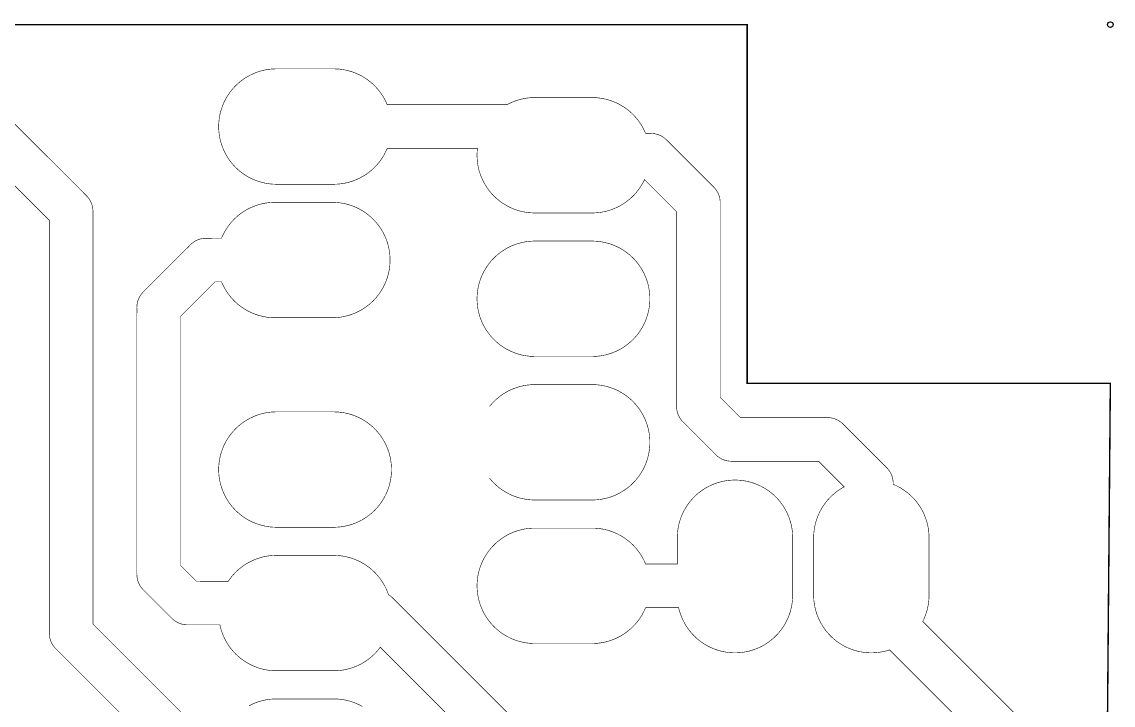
# Model space of a CAD drawing. Extents: x -0.1 to 57.3, y 51 to 102.1.
# Drawn here: x 37.96 to 57.28, y 89.96 to 102.06 of the extents above; entities that cross this region are included whole.
import ezdxf

# ---------------------------------------------------------------- set-up
doc = ezdxf.new("R2010")
doc.units = 0
doc.header["$MEASUREMENT"] = 0

msp = doc.modelspace()

# ---------------------------------------------------------------- linework, layer by layer
at = {"linetype": 'Continuous'}
for points, const_width in [([(0, 55.3212), (2.1844, 55.3212), (2.1844, 51.0032), (50.9016, 51.0032), (50.9016, 55.1688), (57.2262, 55.1688), (57.15, 86.741), (57.2262, 95.6564), (50.8, 95.6564), (50.8, 102.0064), (10.8204, 102.0064), (10.922, 78.9432), (0, 78.9432), (0, 55.3212)], 0.0254), ([(55.6609, 89.6904), (53.9063, 91.445), (53.924, 91.4817), (53.9401, 91.5184), (53.9547, 91.5556), (53.9678, 91.5934), (53.9795, 91.6316), (53.9896, 91.6703), (53.9982, 91.7094), (54.0053, 91.7487), (54.0108, 91.7884), (54.0148, 91.8282), (54.0172, 91.8681), (54.0181, 91.9081), (54.0179, 92.9259), (54.0181, 92.9325), (54.017, 92.9725), (54.0144, 93.0124), (54.0103, 93.0522), (54.0045, 93.0918), (53.9973, 93.1311), (53.9884, 93.1701), (53.9781, 93.2088), (53.9663, 93.247), (53.953, 93.2847), (53.9382, 93.3219), (53.9219, 93.3584), (53.9043, 93.3943), (53.8852, 93.4295), (53.8648, 93.4639), (53.8431, 93.4975), (53.8201, 93.5302), (53.7958, 93.5619), (53.7702, 93.5927), (53.7435, 93.6225), (53.7157, 93.6512), (53.6867, 93.6788), (53.6567, 93.7052), (53.6257, 93.7304), (53.5937, 93.7544), (53.5608, 93.7772), (53.527, 93.7986), (53.4924, 93.8187), (53.457, 93.8374), (53.421, 93.8547), (53.3843, 93.8706), (53.3829, 93.8712), (53.383, 93.8978), (53.3822, 93.9177), (53.3803, 93.9377), (53.3774, 93.9574), (53.3734, 93.977), (53.3685, 93.9964), (53.3625, 94.0155), (53.3556, 94.0343), (53.3477, 94.0526), (53.3388, 94.0706), (53.3291, 94.088), (53.3184, 94.105), (53.3069, 94.1213), (53.2946, 94.1371), (53.2815, 94.1521), (53.2676, 94.1665), (53.2586, 94.175), (53.2606, 94.1735), (52.4858, 94.948), (52.4708, 94.9613), (52.4551, 94.9737), (52.4389, 94.9854), (52.422, 94.9962), (52.4047, 95.0061), (52.3868, 95.015), (52.3685, 95.0231), (52.3498, 95.0302), (52.3308, 95.0363), (52.3114, 95.0414), (52.2919, 95.0455), (52.2721, 95.0486), (52.2522, 95.0506), (52.2322, 95.0517), (52.2066, 95.0515), (52.2091, 95.0518), (50.6804, 95.0519), (50.3224, 95.41), (50.3222, 98.8701), (50.321, 98.8901), (50.3187, 98.91), (50.3155, 98.9297), (50.3112, 98.9492), (50.3059, 98.9685), (50.2996, 98.9875), (50.2923, 99.0061), (50.2841, 99.0244), (50.275, 99.0422), (50.2649, 99.0594), (50.254, 99.0762), (50.2422, 99.0923), (50.2296, 99.1079), (50.2162, 99.1227), (50.1979, 99.1407), (50.1999, 99.1392), (49.3616, 99.9772), (49.3466, 99.9905), (49.3309, 100.0029), (49.3147, 100.0146), (49.2978, 100.0254), (49.2805, 100.0353), (49.2626, 100.0442), (49.2443, 100.0523), (49.2256, 100.0594), (49.2066, 100.0655), (49.1872, 100.0706), (49.1677, 100.0747), (49.1479, 100.0778), (49.128, 100.0798), (49.108, 100.0809), (49.0824, 100.0807), (49.0849, 100.081), (49.0022, 100.081), (48.9844, 100.1215), (48.967, 100.1575), (48.9482, 100.1928), (48.928, 100.2273), (48.9065, 100.2611), (48.8837, 100.2939), (48.8596, 100.3258), (48.8343, 100.3568), (48.8078, 100.3867), (48.7801, 100.4156), (48.7513, 100.4434), (48.7215, 100.47), (48.6906, 100.4955), (48.6588, 100.5197), (48.626, 100.5426), (48.5924, 100.5643), (48.5579, 100.5846), (48.5227, 100.6035), (48.4867, 100.6211), (48.4501, 100.6372), (48.4129, 100.6519), (48.3752, 100.6651), (48.3369, 100.6768), (48.2983, 100.687), (48.2592, 100.6957), (48.2199, 100.7029), (48.1803, 100.7085), (48.1405, 100.7126), (48.1006, 100.7151), (48.0606, 100.716), (47.0408, 100.7158), (47.0246, 100.7159), (46.9846, 100.7145), (46.9447, 100.7115), (46.905, 100.7069), (46.8655, 100.7008), (46.8262, 100.6932), (46.7873, 100.684), (46.7487, 100.6733), (46.7106, 100.6611), (46.673, 100.6475), (46.636, 100.6323), (46.5996, 100.6158), (46.5639, 100.5978), (46.5475, 100.589), (44.4302, 100.589), (44.4152, 100.6234), (44.398, 100.6596), (44.3794, 100.695), (44.3595, 100.7296), (44.3382, 100.7635), (44.3156, 100.7965), (44.2917, 100.8286), (44.2666, 100.8597), (44.2403, 100.8898), (44.2128, 100.9189), (44.1842, 100.9468), (44.1545, 100.9737), (44.1238, 100.9993), (44.0921, 101.0237), (44.0595, 101.0469), (44.026, 101.0687), (43.9917, 101.0893), (43.9566, 101.1085), (43.9208, 101.1262), (43.8843, 101.1426), (43.8472, 101.1575), (43.8095, 101.171), (43.7713, 101.183), (43.7327, 101.1934), (43.6938, 101.2024), (43.6545, 101.2098), (43.6149, 101.2157), (43.5751, 101.22), (43.5352, 101.2228), (43.4952, 101.2239), (42.4688, 101.224), (42.4459, 101.2237), (42.406, 101.2221), (42.3661, 101.2188), (42.3264, 101.214), (42.2869, 101.2077), (42.2477, 101.1998), (42.2088, 101.1903), (42.1703, 101.1794), (42.1323, 101.167), (42.0948, 101.153), (42.0579, 101.1377), (42.0216, 101.1209), (41.986, 101.1026), (41.9511, 101.083), (41.9171, 101.0621), (41.8838, 101.0398), (41.8515, 101.0163), (41.8201, 100.9915), (41.7898, 100.9655), (41.7604, 100.9383), (41.7322, 100.91), (41.705, 100.8806), (41.6791, 100.8501), (41.6543, 100.8187), (41.6308, 100.7863), (41.6086, 100.7531), (41.5878, 100.719), (41.5682, 100.684), (41.5501, 100.6484), (41.5333, 100.6121), (41.518, 100.5751), (41.5042, 100.5376), (41.4918, 100.4996), (41.481, 100.4611), (41.4716, 100.4222), (41.4638, 100.383), (41.4575, 100.3435), (41.4528, 100.3037), (41.4496, 100.2639), (41.448, 100.2239), (41.448, 100.1839), (41.4495, 100.1439), (41.4526, 100.1041), (41.4573, 100.0643), (41.4635, 100.0248), (41.4712, 99.9856), (41.4805, 99.9467), (41.4913, 99.9082), (41.5036, 99.8701), (41.5174, 99.8326), (41.5326, 99.7956), (41.5493, 99.7592), (41.5674, 99.7235), (41.5868, 99.6886), (41.6077, 99.6545), (41.6298, 99.6211), (41.6533, 99.5887), (41.6779, 99.5573), (41.7038, 99.5268), (41.7309, 99.4973), (41.7591, 99.469), (41.7884, 99.4417), (41.8187, 99.4157), (41.8501, 99.3908), (41.8824, 99.3672), (41.9156, 99.3449), (41.9496, 99.3239), (41.9844, 99.3042), (42.02, 99.2859), (42.0563, 99.2691), (42.0932, 99.2536), (42.1306, 99.2396), (42.1686, 99.2271), (42.2071, 99.2161), (42.2459, 99.2066), (42.2851, 99.1987), (42.3246, 99.1922), (42.3643, 99.1874), (42.4042, 99.184), (42.4441, 99.1823), (42.4888, 99.182), (43.4848, 99.1822), (43.5001, 99.1821), (43.5401, 99.1835), (43.58, 99.1864), (43.6197, 99.191), (43.6593, 99.197), (43.6985, 99.2046), (43.7375, 99.2138), (43.776, 99.2244), (43.8141, 99.2366), (43.8517, 99.2502), (43.8888, 99.2653), (43.9252, 99.2819), (43.9609, 99.2998), (43.9959, 99.3191), (44.0302, 99.3398), (44.0635, 99.3619), (44.096, 99.3852), (44.1276, 99.4098), (44.1582, 99.4355), (44.1877, 99.4625), (44.2162, 99.4906), (44.2435, 99.5198), (44.2697, 99.55), (44.2947, 99.5813), (44.3184, 99.6135), (44.3409, 99.6466), (44.362, 99.6805), (44.3818, 99.7153), (44.4002, 99.7508), (44.4172, 99.787), (44.4301, 99.817), (46.027, 99.817), (46.023, 99.7758), (46.0206, 99.7359), (46.0198, 99.6959), (46.0205, 99.6559), (46.0229, 99.616), (46.0267, 99.5762), (46.0322, 99.5365), (46.0392, 99.4972), (46.0477, 99.4581), (46.0577, 99.4194), (46.0693, 99.3811), (46.0823, 99.3433), (46.0968, 99.306), (46.1128, 99.2693), (46.1302, 99.2333), (46.1489, 99.198), (46.1691, 99.1634), (46.1906, 99.1297), (46.2134, 99.0968), (46.2374, 99.0649), (46.2627, 99.0339), (46.2892, 99.0039), (46.3169, 98.975), (46.3456, 98.9472), (46.3755, 98.9206), (46.4063, 98.8951), (46.4381, 98.8709), (46.4709, 98.8479), (46.5045, 98.8262), (46.5389, 98.8059), (46.5741, 98.7869), (46.61, 98.7693), (46.6466, 98.7532), (46.6838, 98.7384), (46.7216, 98.7252), (46.7598, 98.7134), (46.7985, 98.7032), (46.8375, 98.6944), (46.8768, 98.6873), (46.9164, 98.6816), (46.9562, 98.6775), (46.9961, 98.675), (47.0361, 98.674), (48.0568, 98.6742), (48.0721, 98.6741), (48.1121, 98.6755), (48.152, 98.6784), (48.1917, 98.683), (48.2313, 98.689), (48.2705, 98.6966), (48.3095, 98.7058), (48.348, 98.7164), (48.3861, 98.7286), (48.4237, 98.7422), (48.4608, 98.7573), (48.4972, 98.7739), (48.5329, 98.7918), (48.5679, 98.8111), (48.6022, 98.8318), (48.6355, 98.8539), (48.668, 98.8772), (48.6996, 98.9018), (48.7302, 98.9275), (48.7597, 98.9545), (48.7882, 98.9826), (48.8155, 99.0118), (48.8417, 99.042), (48.8667, 99.0733), (48.8904, 99.1055), (48.9129, 99.1386), (48.934, 99.1725), (48.9538, 99.2073), (48.9722, 99.2428), (48.9827, 99.2648), (49.0374, 99.2099), (49.5504, 98.6968), (49.5506, 95.2367), (49.5518, 95.2167), (49.5541, 95.1968), (49.5573, 95.1771), (49.5616, 95.1576), (49.5669, 95.1383), (49.5732, 95.1193), (49.5805, 95.1007), (49.5887, 95.0824), (49.5978, 95.0646), (49.6079, 95.0474), (49.6188, 95.0306), (49.6306, 95.0145), (49.6432, 94.9989), (49.6566, 94.9841), (49.6749, 94.9661), (49.6729, 94.9676), (50.2572, 94.3836), (50.2722, 94.3703), (50.2879, 94.3579), (50.3041, 94.3462), (50.321, 94.3354), (50.3383, 94.3255), (50.3562, 94.3166), (50.3745, 94.3085), (50.3932, 94.3014), (50.4122, 94.2953), (50.4316, 94.2902), (50.4511, 94.2861), (50.4709, 94.283), (50.4908, 94.281), (50.5108, 94.2799), (50.5364, 94.2801), (50.5339, 94.2798), (52.0626, 94.2797), (52.5159, 93.8264), (52.4794, 93.8059), (52.4454, 93.785), (52.4121, 93.7627), (52.3798, 93.7391), (52.3484, 93.7143), (52.3181, 93.6883), (52.2887, 93.6611), (52.2605, 93.6328), (52.2333, 93.6034), (52.2074, 93.573), (52.1826, 93.5416), (52.1591, 93.5092), (52.1369, 93.4759), (52.1161, 93.4418), (52.0965, 93.4069), (52.0784, 93.3713), (52.0616, 93.3349), (52.0463, 93.298), (52.0325, 93.2605), (52.0201, 93.2224), (52.0093, 93.1839), (51.9999, 93.145), (51.9921, 93.1058), (51.9858, 93.0663), (51.9811, 93.0266), (51.9779, 92.9867), (51.9763, 92.9468), (51.9761, 92.8725), (51.9763, 91.9099), (51.9761, 91.9041), (51.9771, 91.8641), (51.9797, 91.8242), (51.9838, 91.7844), (51.9895, 91.7448), (51.9968, 91.7055), (52.0055, 91.6665), (52.0158, 91.6278), (52.0276, 91.5896), (52.0409, 91.5519), (52.0557, 91.5147), (52.0719, 91.4781), (52.0895, 91.4422), (52.1085, 91.407), (52.1289, 91.3726), (52.1506, 91.339), (52.1736, 91.3063), (52.1979, 91.2745), (52.2234, 91.2437), (52.2501, 91.2139), (52.2779, 91.1852), (52.3068, 91.1576), (52.3368, 91.1311), (52.3678, 91.1058), (52.3998, 91.0818), (52.4327, 91.0591), (52.4665, 91.0376), (52.501, 91.0175), (52.5364, 90.9987), (52.5724, 90.9814), (52.6091, 90.9655), (52.6464, 90.951), (52.6842, 90.938), (52.7225, 90.9265), (52.7612, 90.9165), (52.8003, 90.908), (52.8397, 90.9011), (52.8793, 90.8957), (52.9192, 90.8918), (52.9591, 90.8896), (52.9991, 90.8889), (53.0391, 90.8897), (53.079, 90.8922), (53.1188, 90.8961), (53.1584, 90.9017), (53.1978, 90.9088), (53.2368, 90.9174), (53.2755, 90.9276), (53.3138, 90.9392), (53.3191, 90.941), (53.3275, 90.932), (55.0114, 89.248)], 0.01), ([(40.876, 89.7433), (39.2226, 91.3968), (39.2224, 98.7177), (39.2212, 98.7377), (39.2189, 98.7576), (39.2157, 98.7773), (39.2114, 98.7968), (39.2061, 98.8161), (39.1998, 98.8351), (39.1925, 98.8537), (39.1843, 98.872), (39.1752, 98.8898), (39.1651, 98.907), (39.1542, 98.9238), (39.1424, 98.9399), (39.1298, 98.9555), (39.1164, 98.9703), (39.0981, 98.9883), (39.1001, 98.9868), (37.5887, 100.4979)], 0.01), ([(49.3822, 99.9564), (49.3684, 99.9706), (49.3538, 99.9843), (49.3384, 99.9971), (49.3225, 100.0092), (49.3059, 100.0204), (49.2888, 100.0307), (49.2711, 100.0401), (49.253, 100.0486), (49.2345, 100.0561), (49.2156, 100.0627), (49.1964, 100.0683), (49.177, 100.0729), (49.1573, 100.0765), (49.1375, 100.079), (49.1175, 100.0805), (49.0915, 100.081), (49.0849, 100.081)], 0.01), ([(37.1655, 99.8296), (38.4506, 98.5444), (38.4508, 91.2235), (38.452, 91.2035), (38.4543, 91.1836), (38.4575, 91.1639), (38.4618, 91.1444), (38.4671, 91.1251), (38.4734, 91.1061), (38.4807, 91.0875), (38.4889, 91.0692), (38.498, 91.0514), (38.5081, 91.0342), (38.519, 91.0174), (38.5308, 91.0013), (38.5434, 90.9857), (38.5568, 90.9709), (38.5751, 90.9529), (38.5731, 90.9544), (40.4528, 89.075)], 0.01), ([(50.3221, 98.8409), (50.3224, 98.8606), (50.3217, 98.8806), (50.3199, 98.9005), (50.3171, 98.9204), (50.3133, 98.94), (50.3085, 98.9594), (50.3027, 98.9785), (50.2959, 98.9973), (50.2881, 99.0158), (50.2794, 99.0338), (50.2698, 99.0513), (50.2593, 99.0683), (50.2479, 99.0847), (50.2357, 99.1006), (50.2227, 99.1157), (50.2046, 99.1345), (50.1999, 99.1392)], 0.01), ([(39.2223, 98.6885), (39.2226, 98.7082), (39.2219, 98.7282), (39.2201, 98.7481), (39.2173, 98.768), (39.2135, 98.7876), (39.2087, 98.807), (39.2029, 98.8261), (39.1961, 98.8449), (39.1883, 98.8634), (39.1796, 98.8814), (39.17, 98.8989), (39.1595, 98.9159), (39.1481, 98.9323), (39.1359, 98.9482), (39.1229, 98.9633), (39.1048, 98.9821), (39.1001, 98.9868)], 0.01), ([(42.4432, 98.8618), (42.4072, 98.8612), (42.3673, 98.859), (42.3274, 98.8552), (42.2878, 98.8499), (42.2484, 98.843), (42.2093, 98.8346), (42.1705, 98.8247), (42.1322, 98.8132), (42.0944, 98.8003), (42.0571, 98.7859), (42.0203, 98.77), (41.9843, 98.7527), (41.9489, 98.7341), (41.9143, 98.714), (41.8805, 98.6926), (41.8476, 98.6699), (41.8155, 98.6459), (41.7845, 98.6207), (41.7545, 98.5943), (41.7255, 98.5668), (41.6976, 98.5381), (41.6708, 98.5083), (41.6453, 98.4776), (41.621, 98.4458), (41.5979, 98.4131), (41.5761, 98.3796), (41.5557, 98.3452), (41.5366, 98.31), (41.5189, 98.2742), (41.5027, 98.2376), (41.4981, 98.2268), (41.2109, 98.2266), (41.1909, 98.2254), (41.171, 98.2231), (41.1513, 98.2199), (41.1318, 98.2156), (41.1125, 98.2103), (41.0935, 98.204), (41.0749, 98.1967), (41.0566, 98.1885), (41.0388, 98.1794), (41.0216, 98.1693), (41.0048, 98.1584), (40.9887, 98.1466), (40.9731, 98.134), (40.9583, 98.1206), (40.9403, 98.1023), (40.9418, 98.1043), (40.1038, 97.266), (40.0905, 97.251), (40.0781, 97.2353), (40.0664, 97.2191), (40.0556, 97.2022), (40.0457, 97.1849), (40.0368, 97.167), (40.0287, 97.1487), (40.0216, 97.13), (40.0155, 97.111), (40.0104, 97.0916), (40.0063, 97.0721), (40.0032, 97.0523), (40.0012, 97.0324), (40.0001, 97.0124), (40.0003, 96.9868), (40, 96.9893), (40.0002, 92.2649), (40.0014, 92.2449), (40.0037, 92.225), (40.0069, 92.2053), (40.0112, 92.1858), (40.0165, 92.1665), (40.0228, 92.1475), (40.0301, 92.1289), (40.0383, 92.1106), (40.0474, 92.0928), (40.0575, 92.0756), (40.0684, 92.0588), (40.0802, 92.0427), (40.0928, 92.0271), (40.1062, 92.0123), (40.1245, 91.9943), (40.1225, 91.9958), (40.6306, 91.488), (40.6456, 91.4747), (40.6613, 91.4623), (40.6775, 91.4506), (40.6944, 91.4398), (40.7117, 91.4299), (40.7296, 91.421), (40.7479, 91.4129), (40.7666, 91.4058), (40.7856, 91.3997), (40.805, 91.3946), (40.8245, 91.3905), (40.8443, 91.3874), (40.8642, 91.3854), (40.8842, 91.3843), (40.9098, 91.3845), (40.9073, 91.3842), (41.4692, 91.3842), (41.4772, 91.349), (41.4875, 91.3103), (41.4993, 91.2721), (41.5126, 91.2344), (41.5274, 91.1972), (41.5436, 91.1607), (41.5612, 91.1248), (41.5802, 91.0896), (41.6006, 91.0551), (41.6223, 91.0216), (41.6453, 90.9888), (41.6696, 90.957), (41.6951, 90.9262), (41.7218, 90.8964), (41.7496, 90.8677), (41.7785, 90.8401), (41.8085, 90.8136), (41.8395, 90.7884), (41.8715, 90.7643), (41.9044, 90.7416), (41.9382, 90.7201), (41.9727, 90.7), (42.0081, 90.6813), (42.0441, 90.6639), (42.0808, 90.648), (42.1181, 90.6335), (42.1559, 90.6205), (42.1942, 90.609), (42.2329, 90.599), (42.272, 90.5905), (42.3114, 90.5836), (42.351, 90.5782), (42.3909, 90.5744), (42.4308, 90.5721), (42.471, 90.5714), (43.4848, 90.5716), (43.5001, 90.5715), (43.5401, 90.5729), (43.58, 90.5758), (43.6197, 90.5804), (43.6593, 90.5864), (43.6985, 90.594), (43.7375, 90.6032), (43.776, 90.6138), (43.8141, 90.626), (43.8517, 90.6396), (43.8888, 90.6547), (43.9252, 90.6713), (43.9609, 90.6892), (43.9959, 90.7085), (44.0302, 90.7292), (44.0635, 90.7513), (44.096, 90.7746), (44.1276, 90.7992), (44.1582, 90.8249), (44.1877, 90.8519), (44.2162, 90.88), (44.2435, 90.9092), (44.2697, 90.9394), (44.2947, 90.9707), (44.3068, 90.9868), (44.318, 90.9753), (47.1838, 88.1098)], 0.01), ([(47.607, 88.7781), (44.5102, 91.8746), (44.4952, 91.8879), (44.4795, 91.9003), (44.4633, 91.912), (44.4519, 91.9194), (44.443, 91.945), (44.4284, 91.9822), (44.4124, 92.0189), (44.395, 92.0549), (44.3762, 92.0902), (44.356, 92.1247), (44.3345, 92.1585), (44.3117, 92.1913), (44.2876, 92.2232), (44.2623, 92.2542), (44.2358, 92.2841), (44.2081, 92.313), (44.1793, 92.3408), (44.1495, 92.3674), (44.1186, 92.3929), (44.0868, 92.4171), (44.054, 92.44), (44.0204, 92.4617), (43.9859, 92.482), (43.9507, 92.5009), (43.9147, 92.5185), (43.8781, 92.5346), (43.8409, 92.5493), (43.8032, 92.5625), (43.7649, 92.5742), (43.7263, 92.5844), (43.6872, 92.5931), (43.6479, 92.6003), (43.6083, 92.6059), (43.5685, 92.61), (43.5286, 92.6125), (43.4886, 92.6134), (42.4688, 92.6132), (42.4526, 92.6133), (42.4126, 92.6119), (42.3727, 92.6089), (42.333, 92.6043), (42.2935, 92.5982), (42.2542, 92.5906), (42.2153, 92.5814), (42.1767, 92.5707), (42.1386, 92.5585), (42.101, 92.5449), (42.064, 92.5297), (42.0276, 92.5132), (41.9919, 92.4952), (41.9569, 92.4758), (41.9227, 92.4551), (41.8893, 92.433), (41.8568, 92.4097), (41.8253, 92.3851), (41.7947, 92.3593), (41.7652, 92.3323), (41.7368, 92.3042), (41.7095, 92.2749), (41.6833, 92.2447), (41.6584, 92.2134), (41.6347, 92.1812), (41.6174, 92.1559), (41.599, 92.1562), (41.0538, 92.1563), (40.772, 92.4382), (40.7721, 96.8428), (41.3842, 97.4548), (41.4982, 97.4548), (41.5126, 97.4212), (41.5298, 97.385), (41.5483, 97.3496), (41.5682, 97.3149), (41.5895, 97.2811), (41.6121, 97.248), (41.6359, 97.2159), (41.661, 97.1848), (41.6873, 97.1546), (41.7148, 97.1256), (41.7434, 97.0976), (41.773, 97.0707), (41.8037, 97.0451), (41.8353, 97.0206), (41.8679, 96.9974), (41.9014, 96.9755), (41.9357, 96.955), (41.9708, 96.9358), (42.0066, 96.9179), (42.0431, 96.9015), (42.0802, 96.8866), (42.1178, 96.8731), (42.156, 96.8611), (42.1946, 96.8506), (42.2336, 96.8416), (42.2729, 96.8341), (42.3124, 96.8282), (42.3522, 96.8239), (42.3921, 96.8211), (42.4321, 96.8199), (43.4594, 96.8198), (43.4814, 96.82), (43.5213, 96.8217), (43.5612, 96.8249), (43.6009, 96.8297), (43.6404, 96.836), (43.6796, 96.8438), (43.7185, 96.8532), (43.757, 96.8641), (43.795, 96.8765), (43.8325, 96.8904), (43.8695, 96.9058), (43.9058, 96.9225), (43.9414, 96.9407), (43.9763, 96.9603), (44.0104, 96.9812), (44.0436, 97.0035), (44.076, 97.027), (44.1074, 97.0518), (44.1378, 97.0777), (44.1671, 97.1049), (44.1954, 97.1332), (44.2226, 97.1626), (44.2486, 97.193), (44.2733, 97.2244), (44.2968, 97.2567), (44.3191, 97.29), (44.34, 97.3241), (44.3596, 97.359), (44.3777, 97.3946), (44.3945, 97.4309), (44.4098, 97.4678), (44.4237, 97.5053), (44.4361, 97.5434), (44.447, 97.5819), (44.4564, 97.6207), (44.4643, 97.66), (44.4706, 97.6995), (44.4753, 97.7392), (44.4785, 97.779), (44.4802, 97.819), (44.4803, 97.8541), (44.479, 97.8941), (44.4761, 97.934), (44.4717, 97.9738), (44.4657, 98.0133), (44.4582, 98.0526), (44.4491, 98.0915), (44.4386, 98.1301), (44.4265, 98.1682), (44.4129, 98.2059), (44.3979, 98.2429), (44.3814, 98.2794), (44.3635, 98.3152), (44.3442, 98.3502), (44.3236, 98.3845), (44.3017, 98.4179), (44.2784, 98.4505), (44.2539, 98.4821), (44.2282, 98.5127), (44.2013, 98.5423), (44.1732, 98.5708), (44.1441, 98.5982), (44.1139, 98.6244), (44.0827, 98.6495), (44.0505, 98.6733), (44.0175, 98.6958), (43.9836, 98.717), (43.9488, 98.7368), (43.9134, 98.7553), (43.8772, 98.7724), (43.8404, 98.788), (43.803, 98.8022), (43.7651, 98.815), (43.7267, 98.8262), (43.6879, 98.8359), (43.6487, 98.8441), (43.6093, 98.8507), (43.5696, 98.8558), (43.5298, 98.8594), (43.4898, 98.8613), (43.4527, 98.8618), (42.4434, 98.8616)], 0.01), ([(41.2401, 98.2265), (41.2204, 98.2268), (41.2004, 98.2261), (41.1805, 98.2243), (41.1606, 98.2215), (41.141, 98.2177), (41.1216, 98.2129), (41.1025, 98.2071), (41.0837, 98.2003), (41.0652, 98.1925), (41.0472, 98.1838), (41.0297, 98.1742), (41.0127, 98.1637), (40.9963, 98.1523), (40.9804, 98.1401), (40.9653, 98.1271), (40.9465, 98.109), (40.9418, 98.1043)], 0.01), ([(47.0406, 98.176), (47.0046, 98.1754), (46.9647, 98.1732), (46.9248, 98.1694), (46.8852, 98.1641), (46.8458, 98.1572), (46.8067, 98.1488), (46.7679, 98.1389), (46.7296, 98.1274), (46.6918, 98.1145), (46.6545, 98.1001), (46.6177, 98.0842), (46.5817, 98.0669), (46.5463, 98.0483), (46.5117, 98.0282), (46.4779, 98.0068), (46.445, 97.9841), (46.4129, 97.9601), (46.3819, 97.9349), (46.3519, 97.9085), (46.3229, 97.881), (46.295, 97.8523), (46.2682, 97.8225), (46.2427, 97.7918), (46.2184, 97.76), (46.1953, 97.7273), (46.1735, 97.6938), (46.1531, 97.6594), (46.134, 97.6242), (46.1163, 97.5884), (46.1001, 97.5518), (46.0853, 97.5147), (46.0719, 97.477), (46.06, 97.4388), (46.0497, 97.4001), (46.0408, 97.3611), (46.0335, 97.3218), (46.0278, 97.2822), (46.0236, 97.2425), (46.0209, 97.2025), (46.0198, 97.1626), (46.0203, 97.1226), (46.0224, 97.0826), (46.026, 97.0428), (46.0312, 97.0031), (46.0379, 96.9637), (46.0461, 96.9246), (46.0559, 96.8858), (46.0672, 96.8474), (46.08, 96.8095), (46.0943, 96.7722), (46.11, 96.7354), (46.1272, 96.6992), (46.1457, 96.6638), (46.1656, 96.6291), (46.1869, 96.5953), (46.2095, 96.5622), (46.2333, 96.5301), (46.2584, 96.499), (46.2847, 96.4688), (46.3122, 96.4398), (46.3408, 96.4118), (46.3704, 96.3849), (46.4011, 96.3593), (46.4327, 96.3348), (46.4653, 96.3116), (46.4988, 96.2897), (46.5331, 96.2692), (46.5682, 96.25), (46.604, 96.2321), (46.6405, 96.2157), (46.6776, 96.2008), (46.7152, 96.1873), (46.7534, 96.1753), (46.792, 96.1648), (46.831, 96.1558), (46.8703, 96.1483), (46.9098, 96.1424), (46.9496, 96.1381), (46.9895, 96.1353), (47.0295, 96.1341), (48.0568, 96.134), (48.0788, 96.1342), (48.1187, 96.1359), (48.1586, 96.1391), (48.1983, 96.1439), (48.2378, 96.1502), (48.277, 96.158), (48.3159, 96.1674), (48.3544, 96.1783), (48.3924, 96.1907), (48.4299, 96.2046), (48.4669, 96.22), (48.5032, 96.2367), (48.5388, 96.2549), (48.5737, 96.2745), (48.6078, 96.2954), (48.641, 96.3177), (48.6734, 96.3412), (48.7048, 96.366), (48.7352, 96.3919), (48.7645, 96.4191), (48.7928, 96.4474), (48.82, 96.4768), (48.846, 96.5072), (48.8707, 96.5386), (48.8942, 96.5709), (48.9165, 96.6042), (48.9374, 96.6383), (48.957, 96.6732), (48.9751, 96.7088), (48.9919, 96.7451), (49.0072, 96.782), (49.0211, 96.8195), (49.0335, 96.8576), (49.0444, 96.8961), (49.0538, 96.9349), (49.0617, 96.9742), (49.068, 97.0137), (49.0727, 97.0534), (49.0759, 97.0932), (49.0776, 97.1332), (49.0777, 97.1683), (49.0764, 97.2083), (49.0735, 97.2482), (49.0691, 97.288), (49.0631, 97.3275), (49.0556, 97.3668), (49.0465, 97.4057), (49.036, 97.4443), (49.0239, 97.4824), (49.0103, 97.5201), (48.9953, 97.5571), (48.9788, 97.5936), (48.9609, 97.6294), (48.9416, 97.6644), (48.921, 97.6987), (48.8991, 97.7321), (48.8758, 97.7647), (48.8513, 97.7963), (48.8256, 97.8269), (48.7987, 97.8565), (48.7706, 97.885), (48.7415, 97.9124), (48.7113, 97.9386), (48.6801, 97.9637), (48.6479, 97.9875), (48.6149, 98.01), (48.581, 98.0312), (48.5462, 98.051), (48.5108, 98.0695), (48.4746, 98.0866), (48.4378, 98.1022), (48.4004, 98.1164), (48.3625, 98.1292), (48.3241, 98.1404), (48.2853, 98.1501), (48.2461, 98.1583), (48.2067, 98.1649), (48.167, 98.17), (48.1272, 98.1736), (48.0872, 98.1755), (48.0501, 98.176), (47.0408, 98.1758)], 0.01), ([(40.1246, 97.2866), (40.1104, 97.2728), (40.0967, 97.2582), (40.0839, 97.2428), (40.0718, 97.2269), (40.0606, 97.2103), (40.0503, 97.1932), (40.0409, 97.1755), (40.0324, 97.1574), (40.0249, 97.1389), (40.0183, 97.12), (40.0127, 97.1008), (40.0081, 97.0814), (40.0045, 97.0617), (40.002, 97.0419), (40.0005, 97.0219), (40, 96.9959), (40, 96.9893)], 0.01), ([(46.2416, 93.9796), (46.2671, 93.9488), (46.2938, 93.919), (46.3216, 93.8903), (46.3505, 93.8627), (46.3805, 93.8362), (46.4115, 93.811), (46.4435, 93.7869), (46.4764, 93.7642), (46.5102, 93.7427), (46.5447, 93.7226), (46.5801, 93.7039), (46.6161, 93.6865), (46.6528, 93.6706), (46.6901, 93.6561), (46.7279, 93.6431), (46.7662, 93.6316), (46.8049, 93.6216), (46.844, 93.6131), (46.8834, 93.6062), (46.923, 93.6008), (46.9629, 93.597), (47.0028, 93.5947), (47.043, 93.594), (48.0568, 93.5942), (48.0721, 93.5941), (48.1121, 93.5955), (48.152, 93.5984), (48.1917, 93.603), (48.2313, 93.609), (48.2705, 93.6166), (48.3095, 93.6258), (48.348, 93.6364), (48.3861, 93.6486), (48.4237, 93.6622), (48.4608, 93.6773), (48.4972, 93.6939), (48.5329, 93.7118), (48.5679, 93.7311), (48.6022, 93.7518), (48.6355, 93.7739), (48.668, 93.7972), (48.6996, 93.8218), (48.7302, 93.8475), (48.7597, 93.8745), (48.7882, 93.9026), (48.8155, 93.9318), (48.8417, 93.962), (48.8667, 93.9933), (48.8904, 94.0255), (48.9129, 94.0586), (48.934, 94.0925), (48.9538, 94.1273), (48.9722, 94.1628), (48.9892, 94.199), (49.0048, 94.2358), (49.0189, 94.2733), (49.0316, 94.3112), (49.0427, 94.3496), (49.0523, 94.3884), (49.0605, 94.4276), (49.067, 94.4671), (49.072, 94.5067), (49.0755, 94.5466), (49.0774, 94.5865), (49.0778, 94.6217), (49.0767, 94.6617), (49.0741, 94.7016), (49.07, 94.7413), (49.0642, 94.7809), (49.057, 94.8203), (49.0481, 94.8593), (49.0378, 94.8979), (49.026, 94.9361), (49.0127, 94.9738), (48.9979, 95.011), (48.9816, 95.0476), (48.964, 95.0834), (48.9449, 95.1186), (48.9245, 95.153), (48.9028, 95.1866), (48.8798, 95.2193), (48.8555, 95.2511), (48.8299, 95.2819), (48.8032, 95.3116), (48.7754, 95.3403), (48.7464, 95.3679), (48.7164, 95.3943), (48.6854, 95.4196), (48.6534, 95.4436), (48.6205, 95.4663), (48.5867, 95.4877), (48.5521, 95.5078), (48.5167, 95.5265), (48.4807, 95.5439), (48.444, 95.5597), (48.4067, 95.5742), (48.3688, 95.5871), (48.3305, 95.5986), (48.2918, 95.6086), (48.2527, 95.617), (48.2133, 95.6239), (48.1737, 95.6293), (48.1338, 95.6331), (48.0939, 95.6353), (48.0568, 95.636), (47.0408, 95.6358), (47.0379, 95.636), (46.9979, 95.6351), (46.958, 95.6326), (46.9182, 95.6286), (46.8786, 95.623), (46.8392, 95.6159), (46.8002, 95.6072), (46.7615, 95.5971), (46.7233, 95.5854), (46.6855, 95.5722), (46.6483, 95.5575), (46.6117, 95.5414), (46.5757, 95.5239), (46.5405, 95.505), (46.506, 95.4847), (46.4723, 95.4631), (46.4396, 95.4402), (46.4077, 95.416), (46.3768, 95.3906), (46.3469, 95.364), (46.3181, 95.3363), (46.2904, 95.3074), (46.2639, 95.2775), (46.2428, 95.2519)], 0.01), ([(49.5507, 95.2659), (49.5504, 95.2462), (49.5511, 95.2262), (49.5529, 95.2063), (49.5557, 95.1864), (49.5595, 95.1668), (49.5643, 95.1474), (49.5701, 95.1283), (49.5769, 95.1095), (49.5847, 95.091), (49.5934, 95.073), (49.603, 95.0555), (49.6135, 95.0385), (49.6249, 95.0221), (49.6371, 95.0062), (49.6501, 94.9911), (49.6682, 94.9723), (49.6729, 94.9676)], 0.01), ([(42.4686, 95.1534), (42.4326, 95.1528), (42.3927, 95.1506), (42.3528, 95.1468), (42.3132, 95.1415), (42.2738, 95.1346), (42.2347, 95.1262), (42.1959, 95.1163), (42.1576, 95.1048), (42.1198, 95.0919), (42.0825, 95.0775), (42.0457, 95.0616), (42.0097, 95.0443), (41.9743, 95.0257), (41.9397, 95.0056), (41.9059, 94.9842), (41.873, 94.9615), (41.8409, 94.9375), (41.8099, 94.9123), (41.7799, 94.8859), (41.7509, 94.8584), (41.723, 94.8297), (41.6962, 94.7999), (41.6707, 94.7692), (41.6464, 94.7374), (41.6233, 94.7047), (41.6015, 94.6712), (41.5811, 94.6368), (41.562, 94.6016), (41.5443, 94.5658), (41.5281, 94.5292), (41.5133, 94.4921), (41.4999, 94.4544), (41.488, 94.4162), (41.4777, 94.3775), (41.4688, 94.3385), (41.4615, 94.2992), (41.4558, 94.2596), (41.4516, 94.2199), (41.4489, 94.1799), (41.4478, 94.14), (41.4483, 94.1), (41.4504, 94.06), (41.454, 94.0202), (41.4592, 93.9805), (41.4659, 93.9411), (41.4741, 93.902), (41.4839, 93.8632), (41.4952, 93.8248), (41.508, 93.7869), (41.5223, 93.7496), (41.538, 93.7128), (41.5552, 93.6766), (41.5737, 93.6412), (41.5936, 93.6065), (41.6149, 93.5727), (41.6375, 93.5396), (41.6613, 93.5075), (41.6864, 93.4764), (41.7127, 93.4462), (41.7402, 93.4172), (41.7688, 93.3892), (41.7984, 93.3623), (41.8291, 93.3367), (41.8607, 93.3122), (41.8933, 93.289), (41.9268, 93.2671), (41.9611, 93.2466), (41.9962, 93.2274), (42.032, 93.2095), (42.0685, 93.1931), (42.1056, 93.1782), (42.1432, 93.1647), (42.1814, 93.1527), (42.22, 93.1422), (42.259, 93.1332), (42.2983, 93.1257), (42.3378, 93.1198), (42.3776, 93.1155), (42.4175, 93.1127), (42.4575, 93.1115), (43.4848, 93.1114), (43.5068, 93.1116), (43.5467, 93.1133), (43.5866, 93.1165), (43.6263, 93.1213), (43.6658, 93.1276), (43.705, 93.1354), (43.7439, 93.1448), (43.7824, 93.1557), (43.8204, 93.1681), (43.8579, 93.182), (43.8949, 93.1974), (43.9312, 93.2141), (43.9668, 93.2323), (44.0017, 93.2519), (44.0358, 93.2728), (44.069, 93.2951), (44.1014, 93.3186), (44.1328, 93.3434), (44.1632, 93.3693), (44.1925, 93.3965), (44.2208, 93.4248), (44.248, 93.4542), (44.274, 93.4846), (44.2987, 93.516), (44.3222, 93.5483), (44.3445, 93.5816), (44.3654, 93.6157), (44.385, 93.6506), (44.4031, 93.6862), (44.4199, 93.7225), (44.4352, 93.7594), (44.4491, 93.7969), (44.4615, 93.835), (44.4724, 93.8735), (44.4818, 93.9123), (44.4897, 93.9516), (44.496, 93.9911), (44.5007, 94.0308), (44.5039, 94.0706), (44.5056, 94.1106), (44.5057, 94.1457), (44.5044, 94.1857), (44.5015, 94.2256), (44.4971, 94.2654), (44.4911, 94.3049), (44.4836, 94.3442), (44.4745, 94.3831), (44.464, 94.4217), (44.4519, 94.4598), (44.4383, 94.4975), (44.4233, 94.5345), (44.4068, 94.571), (44.3889, 94.6068), (44.3696, 94.6418), (44.349, 94.6761), (44.3271, 94.7095), (44.3038, 94.7421), (44.2793, 94.7737), (44.2536, 94.8043), (44.2267, 94.8339), (44.1986, 94.8624), (44.1695, 94.8898), (44.1393, 94.916), (44.1081, 94.9411), (44.0759, 94.9649), (44.0429, 94.9874), (44.009, 95.0086), (43.9742, 95.0284), (43.9388, 95.0469), (43.9026, 95.064), (43.8658, 95.0796), (43.8284, 95.0938), (43.7905, 95.1066), (43.7521, 95.1178), (43.7133, 95.1275), (43.6741, 95.1357), (43.6347, 95.1423), (43.595, 95.1474), (43.5552, 95.151), (43.5152, 95.1529), (43.4781, 95.1534), (42.4688, 95.1532)], 0.01), ([(52.5064, 94.9272), (52.4926, 94.9414), (52.478, 94.9551), (52.4626, 94.9679), (52.4467, 94.98), (52.4301, 94.9912), (52.413, 95.0015), (52.3953, 95.0109), (52.3772, 95.0194), (52.3587, 95.0269), (52.3398, 95.0335), (52.3206, 95.0391), (52.3012, 95.0437), (52.2815, 95.0473), (52.2617, 95.0498), (52.2417, 95.0513), (52.2157, 95.0518), (52.2091, 95.0518)], 0.01), ([(50.2366, 94.4044), (50.2504, 94.3902), (50.265, 94.3765), (50.2804, 94.3637), (50.2963, 94.3516), (50.3129, 94.3404), (50.33, 94.3301), (50.3477, 94.3207), (50.3658, 94.3122), (50.3843, 94.3047), (50.4032, 94.2981), (50.4224, 94.2925), (50.4418, 94.2879), (50.4615, 94.2843), (50.4813, 94.2818), (50.5013, 94.2803), (50.5273, 94.2798), (50.5339, 94.2798)], 0.01), ([(53.3828, 93.8752), (53.3831, 93.8949), (53.3824, 93.9149), (53.3806, 93.9348), (53.3778, 93.9547), (53.374, 93.9743), (53.3692, 93.9937), (53.3634, 94.0128), (53.3566, 94.0316), (53.3488, 94.0501), (53.3401, 94.0681), (53.3305, 94.0856), (53.32, 94.1026), (53.3086, 94.119), (53.2964, 94.1349), (53.2834, 94.15), (53.2653, 94.1688), (53.2606, 94.1735)], 0.01), ([(47.0406, 93.096), (47.0046, 93.0954), (46.9647, 93.0932), (46.9248, 93.0894), (46.8852, 93.0841), (46.8458, 93.0772), (46.8067, 93.0688), (46.7679, 93.0589), (46.7296, 93.0474), (46.6918, 93.0345), (46.6545, 93.0201), (46.6177, 93.0042), (46.5817, 92.9869), (46.5463, 92.9683), (46.5117, 92.9482), (46.4779, 92.9268), (46.445, 92.9041), (46.4129, 92.8801), (46.3819, 92.8549), (46.3519, 92.8285), (46.3229, 92.801), (46.295, 92.7723), (46.2682, 92.7425), (46.2427, 92.7118), (46.2184, 92.68), (46.1953, 92.6473), (46.1735, 92.6138), (46.1531, 92.5794), (46.134, 92.5442), (46.1163, 92.5084), (46.1001, 92.4718), (46.0853, 92.4347), (46.0719, 92.397), (46.06, 92.3588), (46.0497, 92.3201), (46.0408, 92.2811), (46.0335, 92.2418), (46.0278, 92.2022), (46.0236, 92.1625), (46.0209, 92.1225), (46.0198, 92.0826), (46.0203, 92.0426), (46.0224, 92.0026), (46.026, 91.9628), (46.0312, 91.9231), (46.0379, 91.8837), (46.0461, 91.8446), (46.0559, 91.8058), (46.0672, 91.7674), (46.08, 91.7295), (46.0943, 91.6922), (46.11, 91.6554), (46.1272, 91.6192), (46.1457, 91.5838), (46.1656, 91.5491), (46.1869, 91.5153), (46.2095, 91.4822), (46.2333, 91.4501), (46.2584, 91.419), (46.2847, 91.3888), (46.3122, 91.3598), (46.3408, 91.3318), (46.3704, 91.3049), (46.4011, 91.2793), (46.4327, 91.2548), (46.4653, 91.2316), (46.4988, 91.2097), (46.5331, 91.1892), (46.5682, 91.17), (46.604, 91.1521), (46.6405, 91.1357), (46.6776, 91.1208), (46.7152, 91.1073), (46.7534, 91.0953), (46.792, 91.0848), (46.831, 91.0758), (46.8703, 91.0683), (46.9098, 91.0624), (46.9496, 91.0581), (46.9895, 91.0553), (47.0295, 91.0541), (48.0568, 91.054), (48.0788, 91.0542), (48.1187, 91.0559), (48.1586, 91.0591), (48.1983, 91.0639), (48.2378, 91.0702), (48.277, 91.078), (48.3159, 91.0874), (48.3544, 91.0983), (48.3924, 91.1107), (48.4299, 91.1246), (48.4669, 91.14), (48.5032, 91.1567), (48.5388, 91.1749), (48.5737, 91.1945), (48.6078, 91.2154), (48.641, 91.2377), (48.6734, 91.2612), (48.7048, 91.286), (48.7352, 91.3119), (48.7645, 91.3391), (48.7928, 91.3674), (48.82, 91.3968), (48.846, 91.4272), (48.8707, 91.4586), (48.8942, 91.4909), (48.9165, 91.5242), (48.9374, 91.5583), (48.957, 91.5932), (48.9751, 91.6288), (48.9919, 91.6651), (49.0021, 91.689), (49.5873, 91.689), (49.5941, 91.66), (49.6047, 91.6214), (49.6167, 91.5833), (49.6303, 91.5456), (49.6453, 91.5086), (49.6617, 91.4721), (49.6796, 91.4363), (49.6988, 91.4012), (49.7194, 91.367), (49.7413, 91.3335), (49.7646, 91.3009), (49.789, 91.2693), (49.8147, 91.2387), (49.8416, 91.209), (49.8696, 91.1805), (49.8988, 91.1531), (49.9289, 91.1268), (49.9601, 91.1017), (49.9922, 91.0779), (50.0253, 91.0554), (50.0592, 91.0342), (50.0939, 91.0143), (50.1293, 90.9957), (50.1655, 90.9786), (50.2023, 90.963), (50.2396, 90.9487), (50.2776, 90.936), (50.3159, 90.9247), (50.3547, 90.915), (50.3939, 90.9067), (50.4333, 90.9001), (50.473, 90.8949), (50.5128, 90.8914), (50.5528, 90.8893), (50.5928, 90.8889), (50.6327, 90.89), (50.6726, 90.8927), (50.7124, 90.897), (50.752, 90.9028), (50.7913, 90.9101), (50.8303, 90.919), (50.8689, 90.9294), (50.9071, 90.9413), (50.9448, 90.9547), (50.9819, 90.9696), (51.0185, 90.9859), (51.0543, 91.0036), (51.0894, 91.0227), (51.1238, 91.0432), (51.1573, 91.065), (51.19, 91.0881), (51.2217, 91.1124), (51.2525, 91.138), (51.2822, 91.1648), (51.3108, 91.1927), (51.3384, 91.2217), (51.3647, 91.2518), (51.3899, 91.2829), (51.4138, 91.3149), (51.4365, 91.3479), (51.4579, 91.3817), (51.4779, 91.4163), (51.4965, 91.4517), (51.5138, 91.4878), (51.5296, 91.5245), (51.544, 91.5619), (51.5569, 91.5997), (51.5683, 91.6381), (51.5781, 91.6768), (51.5865, 91.7159), (51.5933, 91.7553), (51.5986, 91.795), (51.6023, 91.8348), (51.6045, 91.8747), (51.6051, 91.9099), (51.6049, 92.9259), (51.6051, 92.9325), (51.604, 92.9725), (51.6014, 93.0124), (51.5973, 93.0522), (51.5915, 93.0918), (51.5843, 93.1311), (51.5754, 93.1701), (51.5651, 93.2088), (51.5533, 93.247), (51.54, 93.2847), (51.5252, 93.3219), (51.5089, 93.3584), (51.4913, 93.3943), (51.4722, 93.4295), (51.4518, 93.4639), (51.4301, 93.4975), (51.4071, 93.5302), (51.3828, 93.5619), (51.3572, 93.5927), (51.3305, 93.6225), (51.3027, 93.6512), (51.2737, 93.6788), (51.2437, 93.7052), (51.2127, 93.7304), (51.1807, 93.7544), (51.1478, 93.7772), (51.114, 93.7986), (51.0794, 93.8187), (51.044, 93.8374), (51.008, 93.8547), (50.9713, 93.8706), (50.934, 93.885), (50.8961, 93.898), (50.8578, 93.9095), (50.8191, 93.9195), (50.78, 93.9279), (50.7406, 93.9348), (50.701, 93.9402), (50.6611, 93.944), (50.6212, 93.9462), (50.5812, 93.9469), (50.5412, 93.946), (50.5013, 93.9435), (50.4615, 93.9395), (50.4219, 93.9339), (50.3825, 93.9268), (50.3435, 93.9181), (50.3048, 93.9079), (50.2666, 93.8962), (50.2288, 93.8831), (50.1916, 93.8684), (50.155, 93.8523), (50.119, 93.8348), (50.0838, 93.8159), (50.0493, 93.7956), (50.0156, 93.774), (49.9829, 93.7511), (49.951, 93.7269), (49.9201, 93.7015), (49.8902, 93.6749), (49.8614, 93.6471), (49.8337, 93.6183), (49.8072, 93.5883), (49.7819, 93.5574), (49.7577, 93.5255), (49.7349, 93.4927), (49.7133, 93.459), (49.6931, 93.4245), (49.6743, 93.3892), (49.6568, 93.3532), (49.6408, 93.3165), (49.6262, 93.2793), (49.6131, 93.2415), (49.6015, 93.2032), (49.5914, 93.1645), (49.5828, 93.1255), (49.5758, 93.0861), (49.5702, 93.0465), (49.5663, 93.0067), (49.5639, 92.9668), (49.5631, 92.9268), (49.5631, 92.4607), (49.5546, 92.461), (49.0019, 92.461), (48.9926, 92.4833), (48.9759, 92.5196), (48.9578, 92.5553), (48.9383, 92.5902), (48.9174, 92.6243), (48.8953, 92.6576), (48.8718, 92.69), (48.8471, 92.7214), (48.8212, 92.7519), (48.7941, 92.7813), (48.7658, 92.8096), (48.7365, 92.8369), (48.7062, 92.8629), (48.6748, 92.8877), (48.6425, 92.9113), (48.6093, 92.9336), (48.5752, 92.9546), (48.5404, 92.9742), (48.5048, 92.9925), (48.4685, 93.0093), (48.4316, 93.0247), (48.3941, 93.0387), (48.3561, 93.0511), (48.3177, 93.0621), (48.2788, 93.0716), (48.2396, 93.0795), (48.2001, 93.0859), (48.1604, 93.0907), (48.1205, 93.094), (48.0806, 93.0957), (48.0301, 93.096), (47.0408, 93.0958)], 0.01), ([(40.0003, 92.2941), (40, 92.2744), (40.0007, 92.2544), (40.0025, 92.2345), (40.0053, 92.2146), (40.0091, 92.195), (40.0139, 92.1756), (40.0197, 92.1565), (40.0265, 92.1377), (40.0343, 92.1192), (40.043, 92.1012), (40.0526, 92.0837), (40.0631, 92.0667), (40.0745, 92.0503), (40.0867, 92.0344), (40.0997, 92.0193), (40.1178, 92.0005), (40.1225, 91.9958)], 0.01), ([(44.5308, 91.8538), (44.517, 91.868), (44.5024, 91.8817), (44.487, 91.8945), (44.4711, 91.9066), (44.4522, 91.9192)], 0.01), ([(40.61, 91.5088), (40.6238, 91.4946), (40.6384, 91.4809), (40.6538, 91.4681), (40.6697, 91.456), (40.6863, 91.4448), (40.7034, 91.4345), (40.7211, 91.4251), (40.7392, 91.4166), (40.7577, 91.4091), (40.7766, 91.4025), (40.7958, 91.3969), (40.8152, 91.3923), (40.8349, 91.3887), (40.8547, 91.3862), (40.8747, 91.3847), (40.9007, 91.3842), (40.9073, 91.3842)], 0.01), ([(38.4509, 91.2527), (38.4506, 91.233), (38.4513, 91.213), (38.4531, 91.1931), (38.4559, 91.1732), (38.4597, 91.1536), (38.4645, 91.1342), (38.4703, 91.1151), (38.4771, 91.0963), (38.4849, 91.0778), (38.4936, 91.0598), (38.5032, 91.0423), (38.5137, 91.0253), (38.5251, 91.0089), (38.5373, 90.993), (38.5503, 90.9779), (38.5684, 90.9591), (38.5731, 90.9544)], 0.01), ([(43.9917, 89.9387), (43.9566, 89.9579), (43.9208, 89.9756), (43.8843, 89.992), (43.8472, 90.0069), (43.8095, 90.0204), (43.7713, 90.0324), (43.7327, 90.0428), (43.6938, 90.0518), (43.6545, 90.0592), (43.6149, 90.0651), (43.5751, 90.0694), (43.5352, 90.0722), (43.4952, 90.0733), (42.4688, 90.0734), (42.4459, 90.0731), (42.406, 90.0715), (42.3661, 90.0682), (42.3264, 90.0634), (42.2869, 90.0571), (42.2477, 90.0492), (42.2088, 90.0397), (42.1703, 90.0288), (42.1323, 90.0164), (42.0948, 90.0024), (42.0579, 89.9871), (42.0216, 89.9703), (41.986, 89.952)], 0.01)]:
    msp.add_lwpolyline(points, dxfattribs=dict(at, const_width=const_width))
msp.add_circle((57.2262, 102.0064), 0.05)

doc.saveas('drawing.dxf')
